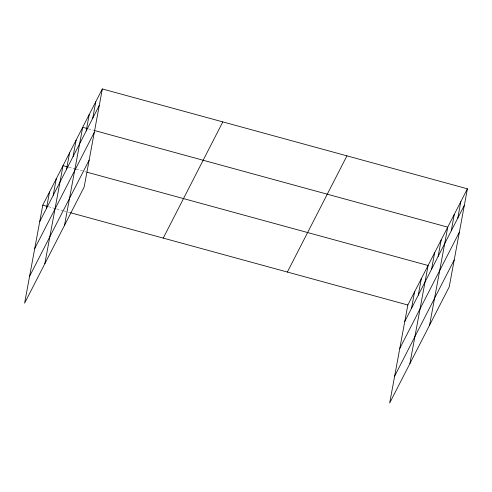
<?xml version="1.0" encoding="UTF-8"?>
<svg xmlns="http://www.w3.org/2000/svg" width="492" height="492" viewBox="0 0 492 492"><rect width="100%" height="100%" fill="white"/><g stroke="black" fill="none" stroke-linecap="round" stroke-linejoin="round"><path stroke-width="0.37" stroke-dasharray="2.46 1.84" d="M88.523 128.892L93.634 130.288M68.868 167.237L75.436 169.033M76.168 169.236L84.2 171.431M84.931 171.634L86.389 172.028M48.616 206.745L55.916 208.743M56.648 208.94L63.216 210.742M63.948 210.939L66.137 211.535M68.326 212.138L69.784 212.538"/><path stroke-width="0.74" d="M102.336 88.947L42.773 205.146L24.6 303.195L84.163 186.997L102.336 88.947L467.4 188.805L449.227 286.854L389.664 403.053L407.837 305.003L467.4 188.805M46.469 208.454L49.526 191.978M53.222 195.281L56.273 178.811M44.852 263.687L63.025 165.638L68.136 167.04M66.525 169.328L69.575 152.858M73.074 156.548L76.131 140.079M64.507 225.342L82.681 127.293L87.791 128.695M86.18 130.983L89.236 114.513M92.736 118.203L95.786 101.733M411.533 308.306L414.584 291.83M418.28 295.138L421.337 278.663M409.916 363.545L428.089 265.495L87.121 172.231M431.589 269.185L434.639 252.71M438.138 256.4L441.189 239.93M429.571 325.2L447.745 227.15L94.366 130.491M451.244 230.84L454.294 214.364M457.794 218.054L460.85 201.585M39.717 221.621L99.286 105.423M34.729 248.54L94.298 132.342M29.588 276.276L89.157 160.078M163.246 238.097L222.808 121.899M287.365 272.051L346.928 155.853M404.781 321.473L464.35 205.275M399.793 348.391L459.356 232.193M394.652 376.128L454.214 259.93M42.773 205.146L47.884 206.548M70.516 212.735L407.837 305.003"/></g></svg>
